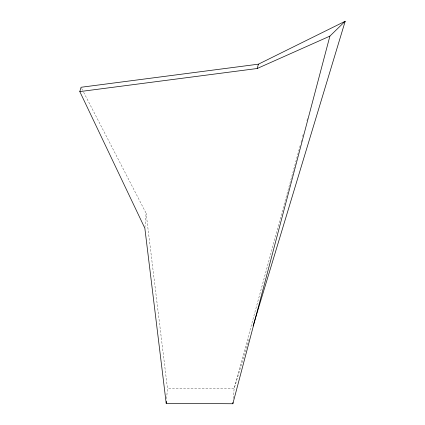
<?xml version="1.0" encoding="UTF-8"?>
<svg xmlns="http://www.w3.org/2000/svg" width="425" height="425" viewBox="0 0 425 425"><rect width="100%" height="100%" fill="white"/><g stroke="black" fill="none" stroke-linecap="round" stroke-linejoin="round"><path stroke-width="0.32" stroke-dasharray="2.12 1.59" d="M144.904 227.556L146.11 213.249L83.502 91.981M166.589 398.777L167.466 388.376L146.11 213.249M233.277 398.549L234.106 388.79L300.167 145.568M301.033 142.37L301.729 139.809M302.6 136.611L303.296 134.05M306.946 120.61L307.642 118.049M249.071 339.277L234.106 388.79L167.466 388.376M81.68 88.448L83.199 91.391"/><path stroke-width="0.64" d="M253.098 325.948L345.196 21.25L329.89 36.12L232.842 403.75L166.202 403.33L166.372 401.381M232.842 403.75L232.948 402.448M166.202 403.33L144.845 228.204L79.804 91.598L81.069 87.268L258.442 64.17L345.196 21.25M79.804 91.598L257.178 68.505L258.442 64.17M257.178 68.505L329.89 36.12"/></g></svg>
